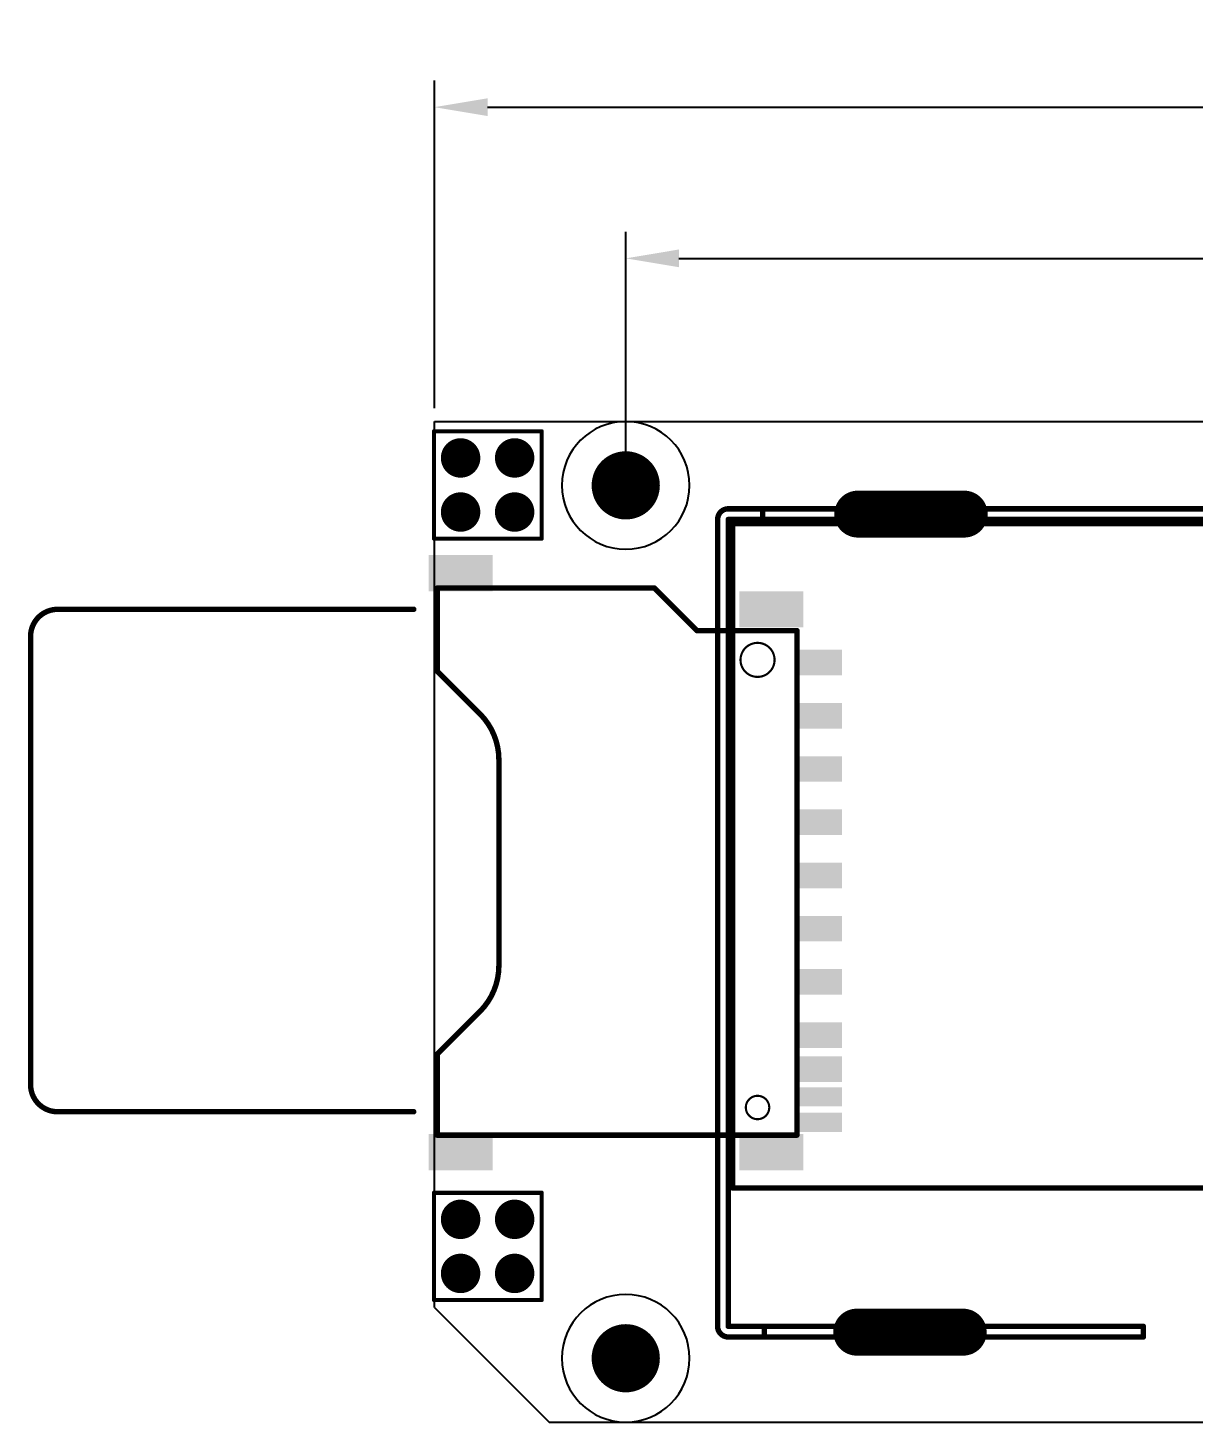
# Model space of a CAD drawing. Header units: millimetres. Extents: x 42 to 182, y 78 to 144.
# Drawn here: x 41.9 to 96.6, y 78.1 to 143.6 of the extents above; entities that cross this region are included whole.
import ezdxf

# ---------------------------------------------------------------- set-up
doc = ezdxf.new("R2010")
doc.units = ezdxf.units.MM
for name, color, linetype in [('BottomOverlay', 54, 'Continuous'), ('BottomSolder', 6, 'Continuous'), ('KeepOutLayer', 6, 'Continuous'), ('TopOverlay', 2, 'Continuous'), ('TopSolder', 216, 'Continuous')]:
    doc.layers.add(name, color=color, linetype=linetype)
doc.dimstyles.new('ISO-25', dxfattribs={"dimtxt": 2.5, "dimasz": 2.5, "dimexe": 1.25, "dimexo": 0.625, "dimtad": 1, "dimtxsty": 'Standard', "dimcen": 2.5, "dimadec": 0, "dimazin": 0, "dimtfac": 1, "dimtmove": 0, "dimatfit": 3, "dimfxl": 1, "dimarcsym": 0})

# ---------------------------------------------------------------- blocks, each defined once
blk = doc.blocks.new('H______2X2______B_5')
at = {"layer": 'BottomOverlay', "const_width": 0.2}
for points in [[(-1.27, 1.25), (-1.27, -3.79)], [(3.79, 1.25), (-1.27, 1.25)], [(3.79, 1.25), (3.79, -3.79)], [(3.79, -3.79), (-1.27, -3.79)]]:
    blk.add_lwpolyline(points, dxfattribs=at)
at = {"layer": 'BottomOverlay', "const_width": 0.1}
for points in [[(-1.32, 1.25, 1), (-1.22, 1.25, 1)], [(-1.32, 1.25, 1), (-1.22, 1.25, 1)], [(3.74, 1.25, 1), (3.84, 1.25, 1)], [(3.74, 1.25, 1), (3.84, 1.25, 1)], [(-1.32, -3.79, 1), (-1.22, -3.79, 1)], [(-1.32, -3.79, 1), (-1.22, -3.79, 1)], [(3.74, -3.79, 1), (3.84, -3.79, 1)], [(3.74, -3.79, 1), (3.84, -3.79, 1)]]:
    blk.add_lwpolyline(points, format="xyb", close=True, dxfattribs=at)
at = {"layer": 'BottomSolder', "const_width": 0.927}
for points in [[(-0.463, 0, 1), (0.463, 0, 1)], [(2.077, 0, 1), (3.003, 0, 1)], [(-0.463, -2.54, 1), (0.463, -2.54, 1)], [(2.077, -2.54, 1), (3.003, -2.54, 1)]]:
    blk.add_lwpolyline(points, format="xyb", close=True, dxfattribs=at)
at = {"layer": 'TopSolder', "const_width": 0.927}
for points in [[(-0.463, 0, 1), (0.463, 0, 1)], [(2.077, 0, 1), (3.003, 0, 1)], [(-0.463, -2.54, 1), (0.463, -2.54, 1)], [(2.077, -2.54, 1), (3.003, -2.54, 1)]]:
    blk.add_lwpolyline(points, format="xyb", close=True, dxfattribs=at)
blk = doc.blocks.new('*D40')
at = {"color": 0, "lineweight": -2}
for p, q in [((69.989, 122.73), (69.989, 134.018)), ((162.989, 122.73), (162.989, 134.018)), ((72.489, 132.768), (160.489, 132.768))]:
    blk.add_line(p, q, dxfattribs=at)
at = {"color": 0}
for points in [[(72.489, 133.185), (72.489, 132.352), (69.989, 132.768)], [(160.489, 133.185), (160.489, 132.352), (162.989, 132.768)]]:
    blk.add_solid(points, dxfattribs=at)
at = {"layer": 'Defpoints', "color": 0}
for p in [(162.989, 132.768), (69.989, 122.105), (162.989, 122.105)]:
    blk.add_point(p, dxfattribs=at)
at = {"color": 0, "insert": (116.489, 134.643), "char_height": 2.5, "attachment_point": 5}
blk.add_mtext('93', dxfattribs=at)
blk = doc.blocks.new('*D44')
at = {"color": 0, "lineweight": -2}
for p, q in [((61, 125.73), (61, 141.119)), ((165.989, 122.73), (165.989, 141.119)), ((63.5, 139.869), (163.489, 139.869))]:
    blk.add_line(p, q, dxfattribs=at)
at = {"color": 0}
for points in [[(63.5, 140.286), (63.5, 139.453), (61, 139.869)], [(163.489, 140.286), (163.489, 139.453), (165.989, 139.869)]]:
    blk.add_solid(points, dxfattribs=at)
at = {"layer": 'Defpoints', "color": 0}
for p in [(165.989, 139.869), (61, 125.105), (165.989, 122.105)]:
    blk.add_point(p, dxfattribs=at)
at = {"color": 0, "insert": (113.494, 141.953), "char_height": 2.5, "attachment_point": 5}
blk.add_mtext('104,99', dxfattribs=at)

msp = doc.modelspace()

# ---------------------------------------------------------------- linework, layer by layer
at = {"layer": 'BottomOverlay'}
for points, const_width in [([(61.13, 113.383), (61.13, 117.283)], 0.254), ([(61.13, 117.283), (71.33, 117.283)], 0.254), ([(71.33, 117.283), (73.33, 115.283)], 0.254), ([(43.3, 116.283), (60.03, 116.283)], 0.254), ([(73.33, 115.283), (78.03, 115.283)], 0.254), ([(78.03, 91.583), (78.03, 115.283)], 0.254), ([(42.03, 113.783), (42.03, 115.013)], 0.254), ([(42.03, 110.283), (42.03, 113.783)], 0.254), ([(61.13, 113.383), (63.132, 111.381)], 0.254), ([(42.03, 93.953), (42.03, 110.283)], 0.254), ([(64.03, 99.553), (64.03, 109.213)], 0.254), ([(61.13, 95.383), (63.132, 97.385)], 0.254), ([(61.13, 91.583), (61.13, 95.383)], 0.254), ([(43.3, 92.683), (60.03, 92.683)], 0.254), ([(61.13, 91.583), (78.03, 91.583)], 0.254), ([(60.98, 83.84), (60.98, 88.88)], 0.2), ([(60.98, 88.88), (66.04, 88.88)], 0.2), ([(66.04, 83.84), (66.04, 88.88)], 0.2), ([(60.98, 83.84), (66.04, 83.84)], 0.2)]:
    msp.add_lwpolyline(points, dxfattribs=dict(at, const_width=const_width))
for points, const_width in [([(61.13, 117.22, 1), (61.13, 117.347, 1)], 0.127), ([(61.13, 117.22, 1), (61.13, 117.347, 1)], 0.127), ([(71.33, 117.22, 1), (71.33, 117.347, 1)], 0.127), ([(71.33, 117.22, 1), (71.33, 117.347, 1)], 0.127), ([(43.3, 116.22, 1), (43.3, 116.347, 1)], 0.127), ([(43.3, 116.22, 1), (43.3, 116.347, 1)], 0.127), ([(60.03, 116.22, 1), (60.03, 116.347, 1)], 0.127), ([(73.33, 115.22, 1), (73.33, 115.347, 1)], 0.127), ([(73.33, 115.22, 1), (73.33, 115.347, 1)], 0.127), ([(78.03, 115.22, 1), (78.03, 115.347, 1)], 0.127), ([(78.03, 115.22, 1), (78.03, 115.347, 1)], 0.127), ([(42.03, 114.95, 1), (42.03, 115.077, 1)], 0.127), ([(42.03, 114.95, 1), (42.03, 115.077, 1)], 0.127), ([(42.03, 113.72, 1), (42.03, 113.847, 1)], 0.127), ([(42.03, 113.72, 1), (42.03, 113.847, 1)], 0.127), ([(61.13, 113.32, 1), (61.13, 113.447, 1)], 0.127), ([(61.13, 113.32, 1), (61.13, 113.447, 1)], 0.127), ([(63.132, 111.318, 1), (63.132, 111.445, 1)], 0.127), ([(63.132, 111.318, 1), (63.132, 111.445, 1)], 0.127), ([(42.03, 110.219, 1), (42.03, 110.346, 1)], 0.127), ([(42.03, 110.219, 1), (42.03, 110.346, 1)], 0.127), ([(64.03, 109.149, 1), (64.03, 109.276, 1)], 0.127), ([(64.03, 109.15, 1), (64.03, 109.277, 1)], 0.127), ([(64.03, 99.49, 1), (64.03, 99.617, 1)], 0.127), ([(64.03, 99.49, 1), (64.03, 99.617, 1)], 0.127), ([(63.132, 97.321, 1), (63.132, 97.448, 1)], 0.127), ([(63.132, 97.321, 1), (63.132, 97.448, 1)], 0.127), ([(61.13, 95.319, 1), (61.13, 95.446, 1)], 0.127), ([(61.13, 95.319, 1), (61.13, 95.446, 1)], 0.127), ([(42.03, 93.89, 1), (42.03, 94.017, 1)], 0.127), ([(42.03, 93.89, 1), (42.03, 94.017, 1)], 0.127), ([(43.3, 92.62, 1), (43.3, 92.747, 1)], 0.127), ([(43.3, 92.62, 1), (43.3, 92.747, 1)], 0.127), ([(60.03, 92.62, 1), (60.03, 92.747, 1)], 0.127), ([(61.13, 91.52, 1), (61.13, 91.647, 1)], 0.127), ([(61.13, 91.52, 1), (61.13, 91.647, 1)], 0.127), ([(78.03, 91.52, 1), (78.03, 91.647, 1)], 0.127), ([(78.03, 91.52, 1), (78.03, 91.647, 1)], 0.127), ([(61.03, 88.88, 1), (60.93, 88.88, 1)], 0.1), ([(61.03, 88.88, 1), (60.93, 88.88, 1)], 0.1), ([(66.09, 88.88, 1), (65.99, 88.88, 1)], 0.1), ([(66.09, 88.88, 1), (65.99, 88.88, 1)], 0.1), ([(61.03, 83.84, 1), (60.93, 83.84, 1)], 0.1), ([(61.03, 83.84, 1), (60.93, 83.84, 1)], 0.1), ([(66.09, 83.84, 1), (65.99, 83.84, 1)], 0.1), ([(66.09, 83.84, 1), (65.99, 83.84, 1)], 0.1)]:
    msp.add_lwpolyline(points, format="xyb", close=True, dxfattribs=dict(at, const_width=const_width))
at = {"layer": 'BottomOverlay', "const_width": 0.254}
for points in [[(42.03, 115.013, -0.414214), (43.3, 116.283)], [(63.132, 111.381, -0.198912), (64.03, 109.213)], [(64.03, 99.553, -0.198912), (63.132, 97.385)], [(43.3, 92.683, -0.414214), (42.03, 93.953)]]:
    msp.add_lwpolyline(points, format="xyb", dxfattribs=at)
at = {"layer": 'BottomSolder'}
for points, const_width in [([(69.188, 122.105, 1), (70.79, 122.105, 1)], 1.602), ([(80.339, 120.755, 1), (81.441, 120.755, 1)], 1.102), ([(85.339, 120.755, 1), (86.441, 120.755, 1)], 1.102), ([(62.693, 87.63, 1), (61.767, 87.63, 1)], 0.927), ([(65.233, 87.63, 1), (64.307, 87.63, 1)], 0.927), ([(62.693, 85.09, 1), (61.767, 85.09, 1)], 0.927), ([(65.233, 85.09, 1), (64.307, 85.09, 1)], 0.927), ([(80.289, 82.33, 1), (81.391, 82.33, 1)], 1.102), ([(85.289, 82.33, 1), (86.391, 82.33, 1)], 1.102), ([(69.188, 81.105, 1), (70.79, 81.105, 1)], 1.602)]:
    msp.add_lwpolyline(points, format="xyb", close=True, dxfattribs=dict(at, const_width=const_width))
at = {"layer": 'BottomSolder', "const_width": 2.203}
for points in [[(85.89, 120.755), (80.89, 120.755)], [(85.84, 82.33), (80.84, 82.33)]]:
    msp.add_lwpolyline(points, dxfattribs=at)
at = {"layer": 'BottomSolder'}
for points in [[(60.728, 118.835), (60.728, 117.131), (63.732, 118.835), (63.732, 117.131)], [(75.328, 117.135), (75.328, 115.431), (78.332, 117.135), (78.332, 115.431)], [(77.912, 114.385), (77.912, 113.181), (80.148, 114.385), (80.148, 113.181)], [(77.912, 111.885), (77.912, 110.681), (80.148, 111.885), (80.148, 110.681)], [(77.912, 109.385), (77.912, 108.181), (80.148, 109.385), (80.148, 108.181)], [(77.912, 106.885), (77.912, 105.681), (80.148, 106.885), (80.148, 105.681)], [(77.912, 104.385), (77.912, 103.181), (80.148, 104.385), (80.148, 103.181)], [(77.912, 101.885), (77.912, 100.681), (80.148, 101.885), (80.148, 100.681)], [(77.912, 99.385), (77.912, 98.181), (80.148, 99.385), (80.148, 98.181)], [(77.912, 96.885), (77.912, 95.681), (80.148, 96.885), (80.148, 95.681)], [(77.912, 95.285), (77.912, 94.081), (80.148, 95.285), (80.148, 94.081)], [(77.912, 93.835), (77.912, 92.931), (80.148, 93.835), (80.148, 92.931)], [(77.912, 92.635), (77.912, 91.731), (80.148, 92.635), (80.148, 91.731)], [(60.728, 91.635), (60.728, 89.931), (63.732, 91.635), (63.732, 89.931)], [(75.328, 91.635), (75.328, 89.931), (78.332, 91.635), (78.332, 89.931)]]:
    msp.add_solid(points, dxfattribs=at)
at = {"layer": 'KeepOutLayer'}
for p, q in [((61, 125.105), (162.989, 125.105)), ((61, 119.38), (61, 125.105)), ((61, 95.885), (61, 119.38)), ((61, 89.281), (61, 95.885)), ((61, 83.494), (61, 89.281)), ((61, 83.494), (66.389, 78.105)), ((66.389, 78.105), (162.989, 78.105))]:
    msp.add_line(p, q, dxfattribs=at)
for points, const_width in [([(76.18, 114.708, 1), (76.18, 113.108, 1)], 0.1), ([(76.18, 114.683, 1), (76.18, 114.733, 1)], 0.05), ([(76.18, 113.083, 1), (76.18, 113.133, 1)], 0.05), ([(76.18, 93.433, 1), (76.18, 92.333, 1)], 0.1), ([(76.18, 93.408, 1), (76.18, 93.458, 1)], 0.05), ([(76.18, 92.308, 1), (76.18, 92.358, 1)], 0.05)]:
    msp.add_lwpolyline(points, format="xyb", close=True, dxfattribs=dict(at, const_width=const_width))
for centre, start, end in [((69.989, 122.105), 0, 180), ((69.989, 122.105), 180, 0), ((69.989, 81.105), 0, 180), ((69.989, 81.105), 180, 0)]:
    msp.add_arc(centre, 3, start, end, dxfattribs=at)
at = {"layer": 'TopOverlay', "const_width": 0.254}
for points in [[(80.905, 121.254), (85.905, 121.254)], [(80.905, 120.254), (80.905, 121.254)], [(85.905, 120.254), (85.905, 121.254)], [(74.305, 82.604), (74.305, 120.504)], [(74.805, 121.004), (80.905, 121.004)], [(74.805, 82.604), (74.805, 120.504)], [(74.805, 120.504), (80.905, 120.504)], [(76.421, 120.504), (76.421, 121.004)], [(85.905, 121.004), (100.905, 121.004)], [(85.905, 120.504), (100.905, 120.504)], [(75.005, 120.304), (131.205, 120.304)], [(75.005, 89.104), (75.005, 120.304)], [(75.005, 120.304), (131.205, 120.304)], [(80.905, 120.254), (85.905, 120.254)], [(75.005, 89.104), (131.205, 89.104)], [(74.805, 82.604), (80.905, 82.604)], [(76.493, 82.104), (76.493, 82.604)], [(80.905, 82.854), (85.905, 82.854)], [(80.905, 81.854), (80.905, 82.854)], [(85.905, 81.854), (85.905, 82.854)], [(85.905, 82.604), (94.305, 82.604)], [(94.305, 82.104), (94.305, 82.604)], [(74.805, 82.104), (80.905, 82.104)], [(80.905, 81.854), (85.905, 81.854)], [(85.905, 82.104), (94.305, 82.104)]]:
    msp.add_lwpolyline(points, dxfattribs=at)
at = {"layer": 'TopOverlay', "const_width": 0.127}
for points in [[(80.841, 121.254, 1), (80.968, 121.254, 1)], [(80.841, 121.254, 1), (80.968, 121.254, 1)], [(85.841, 121.254, 1), (85.968, 121.254, 1)], [(85.841, 121.254, 1), (85.968, 121.254, 1)], [(74.241, 120.504, 1), (74.368, 120.504, 1)], [(74.241, 120.504, 1), (74.368, 120.504, 1)], [(74.741, 121.004, 1), (74.868, 121.004, 1)], [(74.741, 121.004, 1), (74.868, 121.004, 1)], [(74.741, 120.504, 1), (74.868, 120.504, 1)], [(74.741, 120.504, 1), (74.868, 120.504, 1)], [(76.357, 121.004, 1), (76.484, 121.004, 1)], [(76.357, 120.504, 1), (76.484, 120.504, 1)], [(80.841, 121.004, 1), (80.968, 121.004, 1)], [(80.841, 120.504, 1), (80.968, 120.504, 1)], [(85.841, 121.004, 1), (85.968, 121.004, 1)], [(85.841, 120.504, 1), (85.968, 120.504, 1)], [(74.941, 120.304, 1), (75.068, 120.304, 1)], [(74.941, 120.304, 1), (75.068, 120.304, 1)], [(74.941, 120.304, 1), (75.068, 120.304, 1)], [(80.841, 120.254, 1), (80.968, 120.254, 1)], [(80.841, 120.254, 1), (80.968, 120.254, 1)], [(85.841, 120.254, 1), (85.968, 120.254, 1)], [(85.841, 120.254, 1), (85.968, 120.254, 1)], [(74.941, 89.104, 1), (75.068, 89.104, 1)], [(74.941, 89.104, 1), (75.068, 89.104, 1)], [(74.241, 82.604, 1), (74.368, 82.604, 1)], [(74.241, 82.604, 1), (74.368, 82.604, 1)], [(74.741, 82.604, 1), (74.868, 82.604, 1)], [(74.741, 82.604, 1), (74.868, 82.604, 1)], [(76.43, 82.604, 1), (76.557, 82.604, 1)], [(80.841, 82.854, 1), (80.968, 82.854, 1)], [(80.841, 82.854, 1), (80.968, 82.854, 1)], [(80.841, 82.604, 1), (80.968, 82.604, 1)], [(85.841, 82.854, 1), (85.968, 82.854, 1)], [(85.841, 82.854, 1), (85.968, 82.854, 1)], [(85.841, 82.604, 1), (85.968, 82.604, 1)], [(94.241, 82.604, 1), (94.368, 82.604, 1)], [(94.241, 82.604, 1), (94.368, 82.604, 1)], [(74.741, 82.104, 1), (74.868, 82.104, 1)], [(74.741, 82.104, 1), (74.868, 82.104, 1)], [(76.43, 82.104, 1), (76.557, 82.104, 1)], [(80.841, 82.104, 1), (80.968, 82.104, 1)], [(80.841, 81.854, 1), (80.968, 81.854, 1)], [(80.841, 81.854, 1), (80.968, 81.854, 1)], [(85.841, 82.104, 1), (85.968, 82.104, 1)], [(85.841, 81.854, 1), (85.968, 81.854, 1)], [(85.841, 81.854, 1), (85.968, 81.854, 1)], [(94.241, 82.104, 1), (94.368, 82.104, 1)], [(94.241, 82.104, 1), (94.368, 82.104, 1)]]:
    msp.add_lwpolyline(points, format="xyb", close=True, dxfattribs=at)
at = {"layer": 'TopOverlay', "const_width": 0.254}
for points in [[(74.305, 120.504, -0.414213), (74.805, 121.004)], [(74.805, 82.104, -0.414214), (74.305, 82.604)]]:
    msp.add_lwpolyline(points, format="xyb", dxfattribs=at)
at = {"layer": 'TopSolder'}
for points, const_width in [([(69.188, 122.105, 1), (70.79, 122.105, 1)], 1.602), ([(80.339, 120.755, 1), (81.441, 120.755, 1)], 1.102), ([(85.339, 120.755, 1), (86.441, 120.755, 1)], 1.102), ([(62.693, 87.63, 1), (61.767, 87.63, 1)], 0.927), ([(65.233, 87.63, 1), (64.307, 87.63, 1)], 0.927), ([(62.693, 85.09, 1), (61.767, 85.09, 1)], 0.927), ([(65.233, 85.09, 1), (64.307, 85.09, 1)], 0.927), ([(80.289, 82.33, 1), (81.391, 82.33, 1)], 1.102), ([(85.289, 82.33, 1), (86.391, 82.33, 1)], 1.102), ([(69.188, 81.105, 1), (70.79, 81.105, 1)], 1.602)]:
    msp.add_lwpolyline(points, format="xyb", close=True, dxfattribs=dict(at, const_width=const_width))
at = {"layer": 'TopSolder', "const_width": 2.203}
for points in [[(85.89, 120.755), (80.89, 120.755)], [(85.84, 82.33), (80.84, 82.33)]]:
    msp.add_lwpolyline(points, dxfattribs=at)

# ---------------------------------------------------------------- block references
at = {"rotation": 180}
msp.add_blockref('H______2X2______B_5', (64.77, 120.853), dxfattribs=at)

# ---------------------------------------------------------------- dimensions: what is measured, and where the dimension line sits
for base, p1, p2, picture, middle in [((165.989, 139.869), (61, 125.105), (165.989, 122.105), '*D44', (113.494, 141.953)), ((162.989, 132.768), (69.989, 122.105), (162.989, 122.105), '*D40', (116.489, 134.643))]:
    dim = msp.add_linear_dim(base=base, p1=p1, p2=p2, dimstyle='ISO-25')
    dim.commit()
    dim.dimension.update_dxf_attribs({"geometry": picture, "text_midpoint": middle})

doc.saveas('drawing.dxf')
